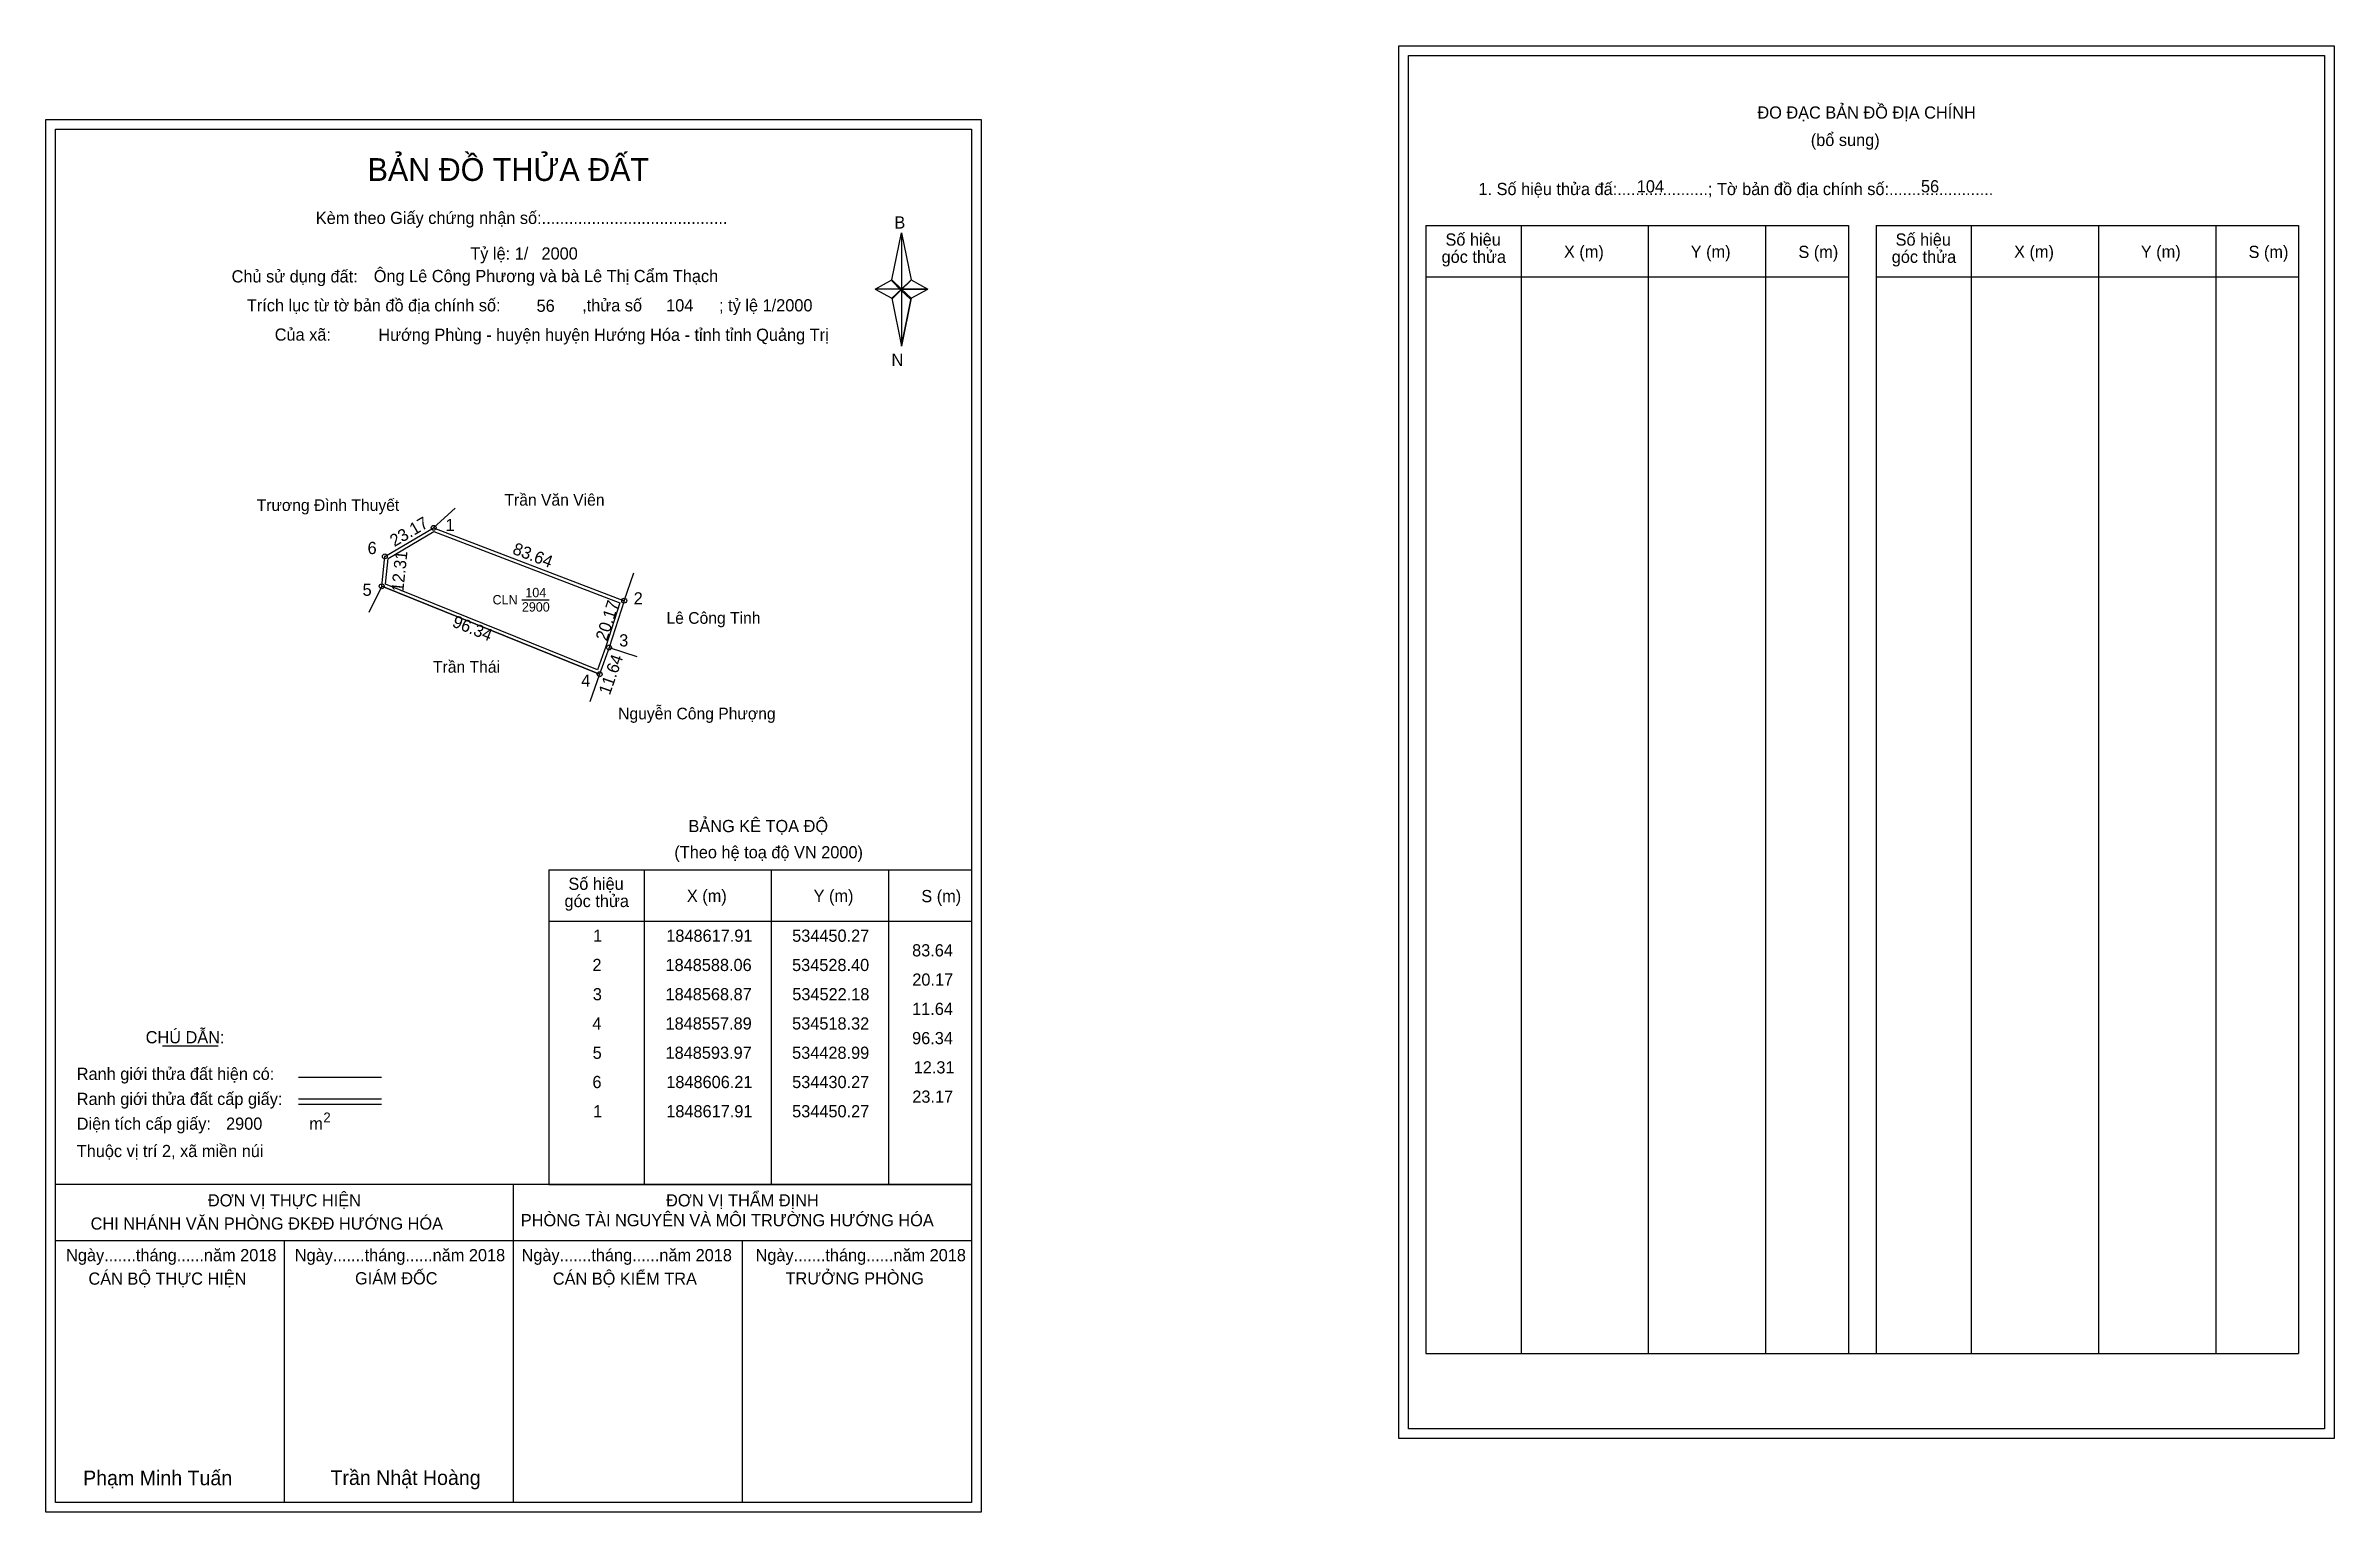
# Model space of a CAD drawing. Extents: x 534291 to 535229, y 1848214 to 1848816.
import ezdxf

# ---------------------------------------------------------------- set-up
doc = ezdxf.new("R2010")
doc.units = 0
for name, color, linetype in [('Level 1', 7, 'Continuous'), ('Level 10', 7, 'Continuous'), ('Level 11', 7, 'Continuous'), ('Level 13', 7, 'Continuous'), ('Level 27', 7, 'Continuous'), ('Level 3', 7, 'Continuous'), ('Level 49', 7, 'Continuous'), ('Level 53', 7, 'Continuous'), ('Level 55', 7, 'Continuous'), ('Level 6', 7, 'Continuous'), ('Level 60', 7, 'Continuous'), ('Level 63', 7, 'Continuous'), ('Level 9', 7, 'Continuous')]:
    doc.layers.add(name, color=color, linetype=linetype)

msp = doc.modelspace()

# ---------------------------------------------------------------- linework, layer by layer
at = {"layer": 'Level 1'}
for p, q in [((534849.93, 1848811.63), (534849.93, 1848811.63)), ((534295.29, 1848781.39), (534295.29, 1848781.39)), ((534638.13, 1848719.62), (534642.07, 1848738.9)), ((534642.07, 1848738.9), (534642.07, 1848715.85)), ((534642.07, 1848738.9), (534646, 1848719.62)), ((534857, 1848741.92), (535030.2, 1848741.92)), ((534896.18, 1848279.39), (534896.18, 1848741.92)), ((534948.32, 1848279.39), (534948.32, 1848741.92)), ((534996.27, 1848741.92), (534996.27, 1848279.39)), ((535030.2, 1848741.92), (535030.2, 1848279.39)), ((535041.51, 1848741.92), (535214.72, 1848741.92)), ((535080.69, 1848279.39), (535080.69, 1848741.92)), ((535132.84, 1848279.39), (535132.84, 1848741.92)), ((535180.78, 1848741.92), (535180.78, 1848279.39)), ((535214.72, 1848741.92), (535214.72, 1848279.39)), ((534857, 1848720.86), (535030.2, 1848720.86)), ((535041.51, 1848720.86), (535214.72, 1848720.86)), ((534631.24, 1848715.85), (534638.13, 1848719.62)), ((534638.13, 1848719.62), (534642.07, 1848715.85)), ((534641.77, 1848715.42), (534638.13, 1848719.18)), ((534642.07, 1848715.85), (534638.13, 1848712.17)), ((534641.77, 1848715.42), (534638.13, 1848711.74)), ((534638.13, 1848711.74), (534641.77, 1848715.42)), ((534638.13, 1848712.17), (534642.07, 1848692.46)), ((534645.71, 1848719.18), (534641.77, 1848715.42)), ((534641.77, 1848715.42), (534645.71, 1848719.18)), ((534645.71, 1848711.74), (534641.77, 1848715.42)), ((534646, 1848719.62), (534642.07, 1848715.85)), ((534642.07, 1848715.85), (534642.07, 1848692.46)), ((534642.07, 1848715.85), (534652.89, 1848715.85)), ((534642.07, 1848715.85), (534646, 1848712.17)), ((534646, 1848712.17), (534642.07, 1848692.46)), ((534646, 1848712.17), (534652.89, 1848715.85)), ((534497.48, 1848477.73), (534670.68, 1848477.73)), ((534536.66, 1848348.68), (534536.66, 1848477.73)), ((534588.8, 1848348.68), (534588.8, 1848477.73)), ((534636.74, 1848477.73), (534636.74, 1848348.68)), ((534497.48, 1848456.68), (534670.68, 1848456.68)), ((534339.12, 1848405.52), (534361.93, 1848405.52)), ((534394.85, 1848392.71), (534428.88, 1848392.71)), ((534394.85, 1848383.81), (534428.88, 1848383.81)), ((534394.85, 1848381.62), (534428.88, 1848381.62)), ((534508.94, 1848348.68), (534295.28, 1848348.68)), ((534670.68, 1848348.68), (534461, 1848348.68)), ((534482.98, 1848218.24), (534482.98, 1848348.68)), ((534497.48, 1848348.68), (534670.68, 1848348.68)), ((534670.68, 1848325.58), (534295.28, 1848325.58)), ((534389.13, 1848218.24), (534389.13, 1848325.58)), ((534576.83, 1848218.24), (534576.83, 1848325.58)), ((534857, 1848279.39), (535214.72, 1848279.39)), ((535225.33, 1848248.48), (535225.33, 1848248.48)), ((534670.68, 1848218.24), (534670.68, 1848218.24))]:
    msp.add_line(p, q, dxfattribs=at)
for points in [[(534638.13, 1848719.62), (534642.07, 1848738.9), (534642.07, 1848715.85)], [(534631.24, 1848715.85), (534638.13, 1848712.17), (534642.07, 1848715.85)], [(534642.07, 1848715.85), (534646, 1848719.62), (534652.89, 1848715.85)], [(534642.07, 1848715.85), (534642.07, 1848692.46), (534646, 1848712.17)]]:
    msp.add_lwpolyline(points, close=True, dxfattribs=at)
at = {"layer": 'Level 10'}
msp.add_line((534428.99, 1848593.97), (534518.32, 1848557.89), dxfattribs=at)
for points in [[(534430.27, 1848606.21), (534450.27, 1848617.91), (534528.4, 1848588.06), (534522.18, 1848568.87), (534518.32, 1848557.89), (534428.99, 1848593.97)], [(534431.59, 1848605.36), (534450.4, 1848616.36), (534526.66, 1848587.23), (534520.85, 1848569.32), (534517.49, 1848559.74), (534430.49, 1848594.87)]]:
    msp.add_lwpolyline(points, close=True, dxfattribs=at)
at = {"layer": 'Level 11'}
for centre in [(534450.27, 1848617.91), (534430.27, 1848606.21), (534430.27, 1848606.21), (534428.99, 1848593.97), (534528.4, 1848588.06), (534522.18, 1848568.87), (534518.32, 1848557.89)]:
    msp.add_circle(centre, 1, dxfattribs=at)
at = {"layer": 'Level 27'}
for p, q in [((534450.27, 1848617.91), (534459.1, 1848626.03)), ((534528.4, 1848588.06), (534532.27, 1848599.42)), ((534428.99, 1848593.97), (534423.76, 1848583.17)), ((534522.18, 1848568.87), (534533.61, 1848565.21)), ((534518.32, 1848557.89), (534514.28, 1848546.59))]:
    msp.add_line(p, q, dxfattribs=at)
at = {"layer": 'Level 3'}
for p, q in [((534857, 1848741.92), (534857, 1848279.39)), ((535041.51, 1848741.92), (535041.51, 1848279.39)), ((534497.48, 1848477.73), (534497.48, 1848348.68))]:
    msp.add_line(p, q, dxfattribs=at)
at = {"layer": 'Level 63'}
for points in [[(534845.94, 1848815.63), (535229.34, 1848815.63), (535229.34, 1848244.48), (534845.94, 1848244.48)], [(534849.94, 1848811.63), (535225.34, 1848811.63), (535225.34, 1848248.48), (534849.94, 1848248.48)], [(534291.28, 1848785.39), (534674.68, 1848785.39), (534674.68, 1848214.24), (534291.28, 1848214.24)], [(534295.28, 1848781.39), (534670.68, 1848781.39), (534670.68, 1848218.24), (534295.28, 1848218.24)]]:
    msp.add_lwpolyline(points, close=True, dxfattribs=at)
at = {"layer": 'Level 9'}
msp.add_line((534486.43, 1848588.44), (534497.59, 1848588.44), dxfattribs=at)

# ---------------------------------------------------------------- texts
at = {"layer": 'Level 1'}
for s, height, p in [('ĐO ĐẠC BẢN ĐỒ ĐỊA CHÍNH', 5, (534992.89, 1848785.75)), ('(bổ sung)', 5, (535014.77, 1848774.51)), ('BẢN ĐỒ THỬA ĐẤT', 9.3313, (534423.22, 1848760.2)), ('1. Số hiệu thửa đấ:....................; Tờ bản đồ địa chính số:.......................', 5, (534878.55, 1848754.39)), ('Kèm theo Giấy chứng nhận số:.........................................', 5, (534401.98, 1848742.54)), ('B', 5, (534639.15, 1848740.66)), ('Số hiệu', 5, (534865.03, 1848733.65)), ('Số hiệu', 5, (535049.55, 1848733.65)), ('góc thửa', 5, (534863.44, 1848726.59)), ('X (m)', 5, (534913.59, 1848728.7)), ('Y (m)', 5, (534965.55, 1848728.7)), ('S (m)', 5, (535009.7, 1848728.6)), ('góc thửa', 5, (535047.96, 1848726.59)), ('X (m)', 5, (535098.11, 1848728.7)), ('Y (m)', 5, (535150.06, 1848728.7)), ('S (m)', 5, (535194.22, 1848728.6)), ('Chủ sử dụng đất:', 5, (534367.46, 1848718.55)), ('Trích lục từ tờ bản đồ địa chính số:                  ,thửa số                 ; tỷ lệ 1/2000', 5, (534373.71, 1848706.69)), ('Của xã:', 5, (534385.14, 1848694.69)), ('N', 5, (534637.95, 1848684.32)), ('BẢNG KÊ TỌA ĐỘ', 5, (534554.74, 1848493.14)), ('(Theo hệ toạ độ VN 2000)', 5, (534548.94, 1848482.42)), ('góc thửa', 5, (534503.92, 1848462.41)), ('Số hiệu', 5, (534505.51, 1848469.47)), ('X (m)', 5, (534554.07, 1848464.52)), ('Y (m)', 5, (534606.02, 1848464.52)), ('S (m)', 5, (534650.18, 1848464.42)), ('CHÚ DẪN:', 5, (534332.24, 1848406.53)), ('Ranh giới thửa đất hiện có:', 5, (534303.98, 1848391.53)), ('Ranh giới thửa đất cấp giấy:', 5, (534303.98, 1848381.25)), ('Diện tích cấp giấy:', 5, (534303.98, 1848371.09)), ('m', 5, (534399.29, 1848371.13)), ('2', 4, (534405.09, 1848374.15)), ('Thuộc vị trí 2, xã miền núi', 5, (534303.98, 1848359.89)), ('ĐƠN VỊ THỰC HIỆN', 5, (534357.75, 1848339.65)), ('ĐƠN VỊ THẨM ĐỊNH', 5, (534545.56, 1848339.65)), ('CHI NHÁNH VĂN PHÒNG ĐKĐĐ HƯỚNG HÓA', 5, (534309.67, 1848330.13)), ('PHÒNG TÀI NGUYÊN VÀ MÔI TRƯỜNG HƯỚNG HÓA', 5, (534486.01, 1848331.51)), ('Ngày.......tháng......năm 2018', 5, (534299.62, 1848317.18)), ('Ngày.......tháng......năm 2018', 5, (534393.36, 1848317.18)), ('Ngày.......tháng......năm 2018', 5, (534486.31, 1848317.18)), ('Ngày.......tháng......năm 2018', 5, (534582.23, 1848317.18)), ('CÁN BỘ THỰC HIỆN', 5, (534308.78, 1848307.55)), ('GIÁM ĐỐC', 5, (534418.05, 1848307.67)), ('CÁN BỘ KIỂM TRA', 5, (534499.13, 1848307.55)), ('TRƯỞNG PHÒNG', 5, (534594.51, 1848307.67)), ('Phạm Minh Tuấn', 6, (534306.6, 1848225.32)), ('Trần Nhật Hoàng', 6, (534407.99, 1848225.42))]:
    msp.add_text(s, height=height, dxfattribs=at).set_placement(p)
at = {"layer": 'Level 11'}
msp.add_text('Tỷ lệ: 1/', height=5, dxfattribs=at).set_placement((534465.3, 1848727.91))
at = {"layer": 'Level 13'}
for s, p in [('CLN', (534474.41, 1848586.52)), ('104', (534487.86, 1848589.47)), ('2900', (534486.44, 1848583.58))]:
    msp.add_text(s, height=3.84, dxfattribs=at).set_placement(p)
at = {"layer": 'Level 49'}
for s, rotation, p in [('23.17', 30.32763, (534434.19, 1848610.01)), ('12.31', 84.02998, (534437.84, 1848591.59)), ('83.64', 339.09037, (534482.26, 1848607.4)), ('96.34', 338.00643, (534457.53, 1848577.57)), ('20.17', 72.04108, (534521.26, 1848571.21)), ('11.64', 70.63096, (534522.48, 1848549.09))]:
    msp.add_text(s, height=5, rotation=rotation, dxfattribs=at).set_placement(p)
at = {"layer": 'Level 53'}
for s, p in [('1', (534515.67, 1848448.18)), ('1848617.91', (534545.63, 1848448.18)), ('534450.27', (534597.23, 1848448.18)), ('2', (534515.37, 1848436.18)), ('1848588.06', (534545.32, 1848436.18)), ('534528.40', (534597.2, 1848436.18)), ('83.64', (534646.4, 1848442.18)), ('3', (534515.53, 1848424.18)), ('1848568.87', (534545.34, 1848424.18)), ('534522.18', (534597.28, 1848424.18)), ('20.17', (534646.48, 1848430.18)), ('11.64', (534646.4, 1848418.18)), ('4', (534515.35, 1848412.18)), ('1848557.89', (534545.34, 1848412.18)), ('534518.32', (534597.22, 1848412.18)), ('96.34', (534646.4, 1848406.18)), ('5', (534515.46, 1848400.18)), ('1848593.97', (534545.34, 1848400.18)), ('534428.99', (534597.22, 1848400.18)), ('6', (534515.36, 1848388.18)), ('1848606.21', (534545.63, 1848388.18)), ('534430.27', (534597.23, 1848388.18)), ('12.31', (534647.05, 1848394.18)), ('23.17', (534646.48, 1848382.18)), ('1', (534515.67, 1848376.18)), ('1848617.91', (534545.63, 1848376.18)), ('534450.27', (534597.23, 1848376.18))]:
    msp.add_text(s, height=5, dxfattribs=at).set_placement(p)
at = {"layer": 'Level 55'}
for s, height, p in [('1', 0.8, (534450.05, 1848617.91)), ('91', 0.22, (534450.13, 1848617.69)), ('91', 0.22, (534450.13, 1848617.69)), ('0', 0.22, (534450.19, 1848617.69)), ('0', 0.22, (534450.19, 1848617.69)), ('6', 0.8, (534430, 1848606.21)), ('0', 0.22, (534430.19, 1848605.99)), ('0', 0.22, (534430.19, 1848605.99)), ('5', 0.8, (534428.73, 1848593.97)), ('0', 0.22, (534428.91, 1848593.75)), ('0', 0.22, (534428.91, 1848593.75)), ('0', 0.22, (534428.91, 1848593.75)), ('2', 0.8, (534528.13, 1848588.06)), ('105', 0.22, (534528.17, 1848587.84)), ('91', 0.22, (534528.26, 1848587.84)), ('91', 0.22, (534528.26, 1848587.84)), ('3', 0.8, (534521.93, 1848568.87)), ('105', 0.22, (534521.95, 1848568.65)), ('129', 0.22, (534521.94, 1848568.65)), ('4', 0.8, (534518.04, 1848557.89)), ('129', 0.22, (534518.08, 1848557.67)), ('0', 0.22, (534518.24, 1848557.67))]:
    msp.add_text(s, height=height, dxfattribs=at).set_placement(p)
at = {"layer": 'Level 6'}
for s, p in [('104', (534943.45, 1848755.47)), ('56', (535059.94, 1848755.51)), ('2000', (534494.49, 1848727.95)), ('Ông Lê Công Phương và bà Lê Thị Cẩm Thạch', (534425.73, 1848718.69)), ('56', (534492.47, 1848706.51)), ('104', (534545.57, 1848706.67)), (' Hướng Phùng - huyện huyện Hướng Hóa - tỉnh tỉnh Quảng Trị', (534425.76, 1848694.61)), ('2900', (534365.17, 1848371.1))]:
    msp.add_text(s, height=5, dxfattribs=at).set_placement(p)
at = {"layer": 'Level 60'}
for s, p in [('Trương Đình Thuyết', (534377.73, 1848624.86)), ('Trần Văn Viên', (534479.3, 1848627.02)), ('Lê Công Tinh', (534545.72, 1848578.58)), ('Trần Thái', (534450, 1848558.52)), ('Nguyễn Công Phượng', (534525.91, 1848539.38))]:
    msp.add_text(s, height=4.8, dxfattribs=at).set_placement(p)
at = {"layer": 'Level 9'}
for s, p in [('1', (534455.16, 1848616.62)), ('6', (534423.19, 1848607.18)), ('5', (534421.15, 1848590.04)), ('2', (534532.26, 1848586.51)), ('3', (534526.34, 1848569.29)), ('4', (534510.76, 1848552.77))]:
    msp.add_text(s, height=5, dxfattribs=at).set_placement(p)

doc.saveas('drawing.dxf')
